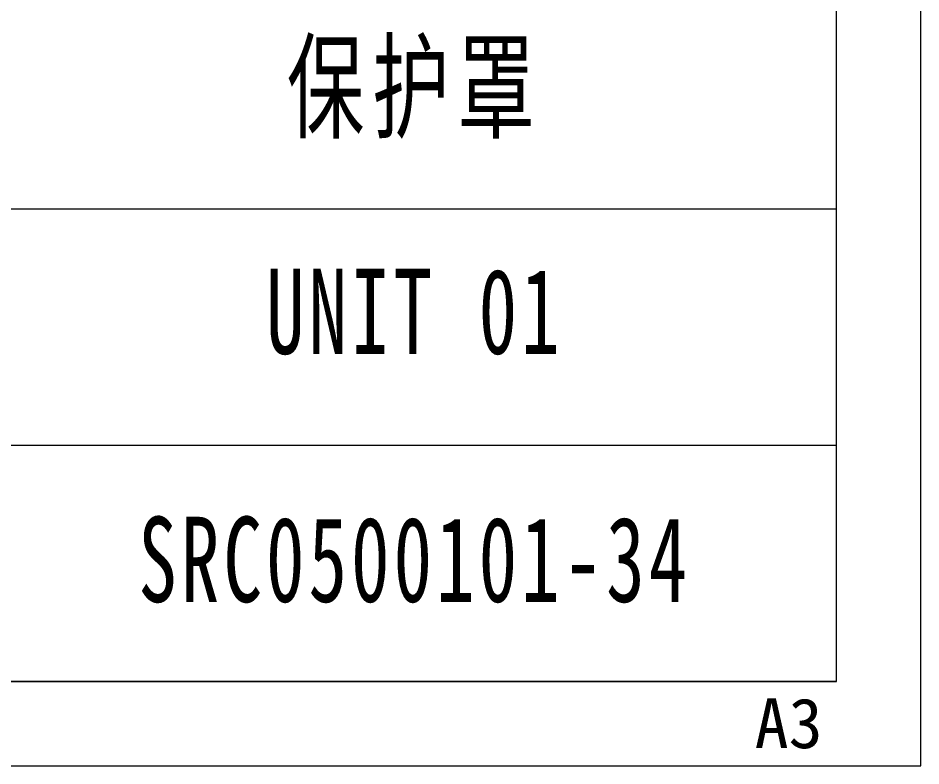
# Model space of a CAD drawing. Header units: millimetres. Extents: x -15766 to 80009, y -9701 to 15159.
# Drawn here: x 1281.6 to 1388.6, y 13253.7 to 13342.4 of the extents above; entities that cross this region are included whole.
import ezdxf

# ---------------------------------------------------------------- set-up
doc = ezdxf.new("R2010")
doc.units = ezdxf.units.MM
for name, color, linetype, lineweight in [('CDRAFT0', 7, 'Continuous', 18), ('title_frame', 7, 'Continuous', 18), ('尺寸线层', 3, 'Continuous', 18), ('粗实线层_1', 7, 'Continuous', 15)]:
    doc.layers.add(name, color=color, linetype=linetype, lineweight=lineweight)
doc.styles.add('STYLE1', font='')
doc.styles.add('标准', font='', dxfattribs={"width": 0.667})
doc.styles.get('STYLE1').set_extended_font_data('宋体')
doc.styles.get('标准').set_extended_font_data('宋体')

# ---------------------------------------------------------------- blocks, each defined once
blk = doc.blocks.new('*X589')
at = {"layer": 'CDRAFT0'}
for p, q in [((420, 0), (420, 297)), ((0, 0), (420, 0))]:
    blk.add_line(p, q, dxfattribs=at)
at = {"layer": '粗实线层_1'}
for p, q in [((415, 5), (415, 292)), ((25, 5), (415, 5))]:
    blk.add_line(p, q, dxfattribs=at)

msp = doc.modelspace()

# ---------------------------------------------------------------- linework, layer by layer
at = {"layer": '粗实线层_1'}
for p, q in [((1378.6068, 13263.73384), (1378.6068, 13375.73384)), ((1378.6068, 13319.73384), (1278.6068, 13319.73384)), ((1378.6068, 13291.73384), (1278.6068, 13291.73384)), ((1378.6068, 13263.73384), (1018.6068, 13263.73384))]:
    msp.add_line(p, q, dxfattribs=at)

# ---------------------------------------------------------------- block references
at = {"layer": 'title_frame', "xscale": 2, "yscale": 2, "zscale": 2}
msp.add_blockref('*X589', (548.6068, 13253.73384), dxfattribs=at)

# ---------------------------------------------------------------- texts
at = {"layer": 'title_frame', "color": 3, "insert": (1368.89791, 13255.74681), "char_height": 5.917808, "width": 11.7369863, "attachment_point": 7, "style": 'STYLE1'}
msp.add_mtext('A3', dxfattribs=at)
at = {"layer": '尺寸线层', "char_height": 10.1006116, "attachment_point": 5, "line_spacing_factor": 1.15057, "style": '标准'}
for s, insert, width in [('{\\T1.1;保护罩}', (1328.6068, 13333.69532), 58.9160087), ('{\\T1.1;UNIT 01}', (1328.6068, 13307.56124), 58.9160087), ('{\\T1.1;SRC0500101-34}', (1328.6068, 13278.14928), 58.747581)]:
    msp.add_mtext(s, dxfattribs=dict(at, insert=insert, width=width))

doc.saveas('drawing.dxf')
